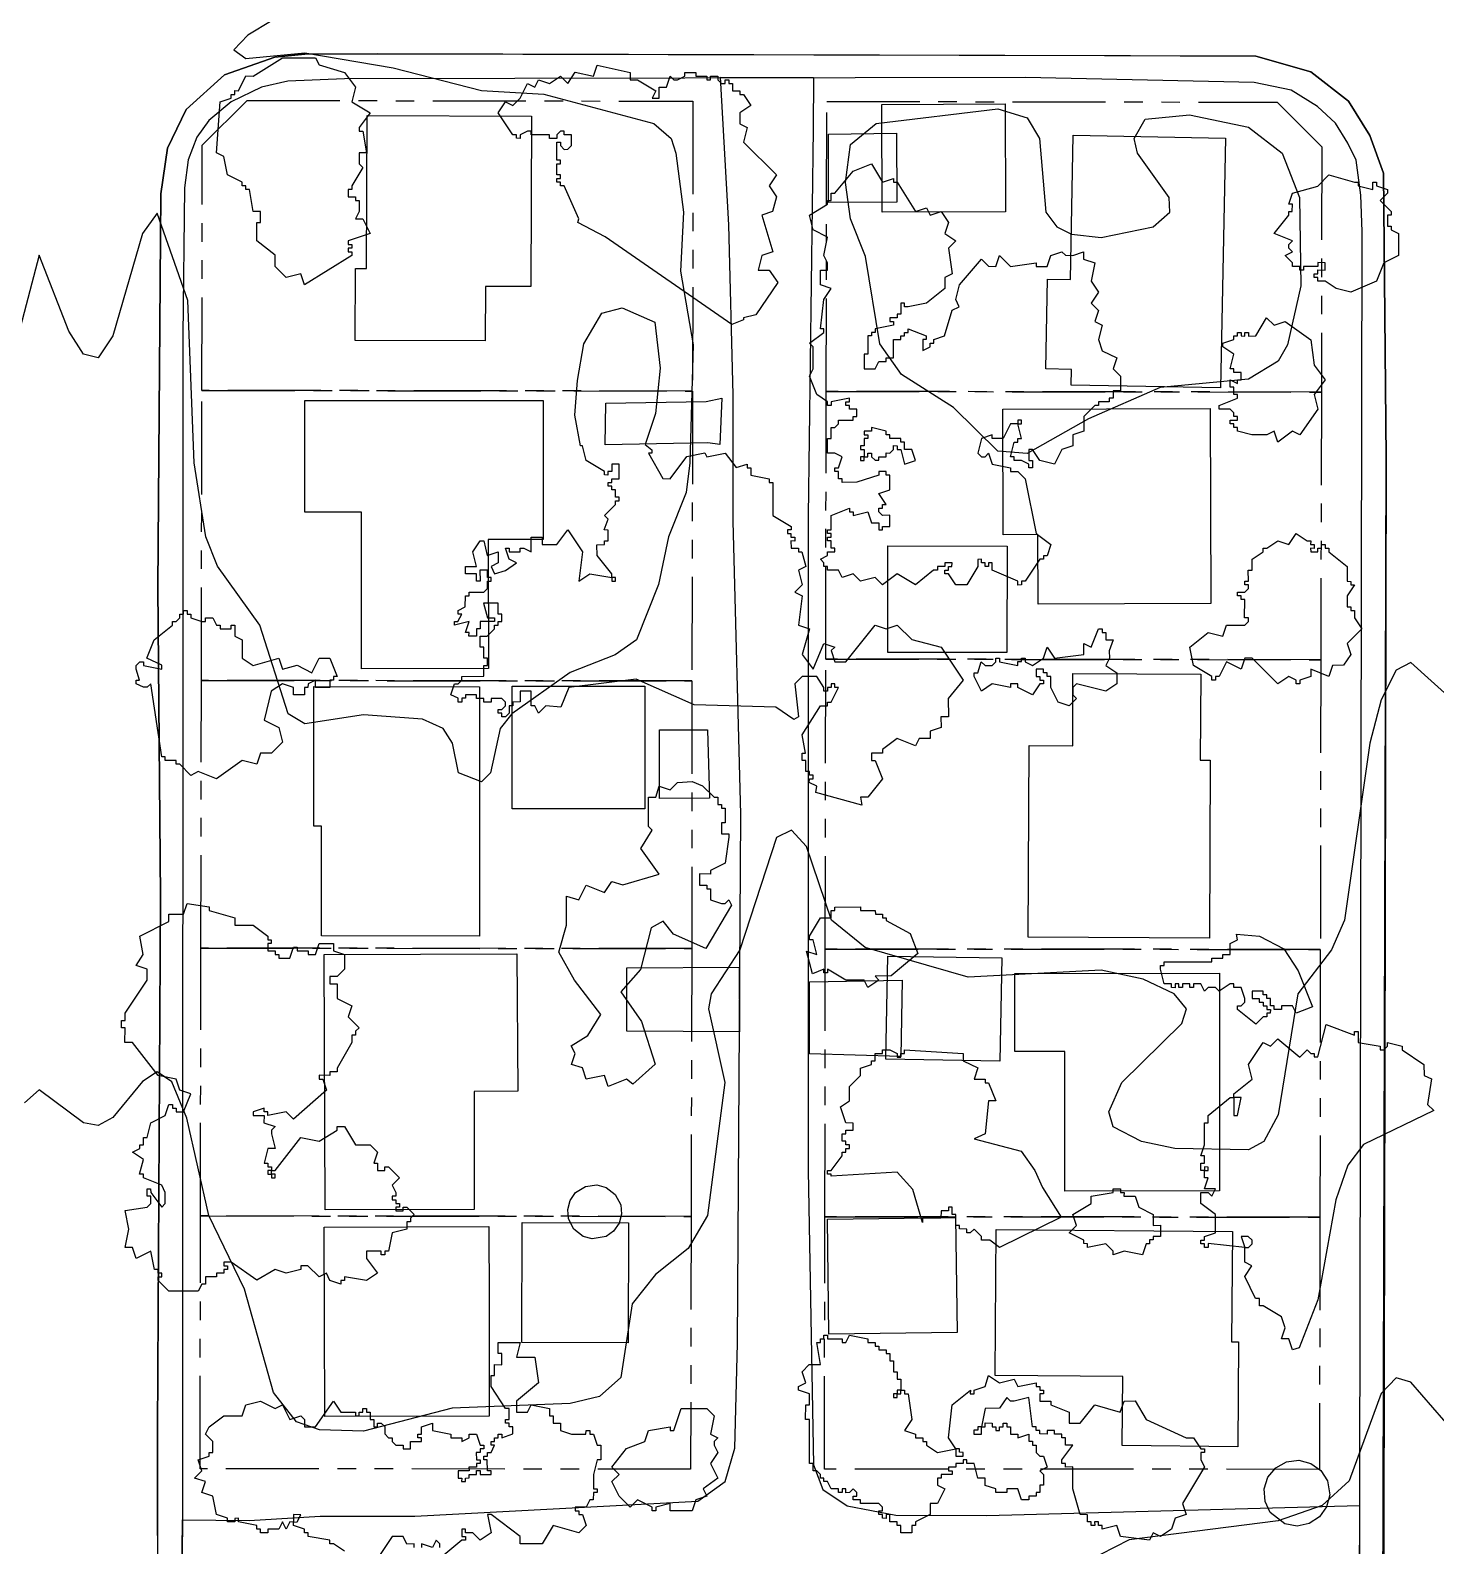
# Model space of a CAD drawing. Header units: metres. Extents: x -550 to 550, y -500 to 950.
# Drawn here: x 346.7 to 442.7, y 788.9 to 892.4 of the extents above; entities that cross this region are included whole.
import ezdxf

# ---------------------------------------------------------------- set-up
doc = ezdxf.new("R2010")
doc.units = ezdxf.units.M
doc.header["$LTSCALE"] = 2
doc.linetypes.add('PHANTOM', pattern=[6.35, 3.175, -0.635, 0.635, -0.635, 0.635, -0.635])
for name, color, linetype in [('SITE-BLDG-EXIST', 7, 'CONTINUOUS'), ('SITE-PARKING', 250, 'CONTINUOUS'), ('SITE-PROPERTY', 7, 'PHANTOM'), ('SITE-ROAD-CURB', 7, 'CONTINUOUS'), ('SITE-ROAD-GRAVEL', 32, 'CONTINUOUS'), ('SITE-ROAD-PAVED', 7, 'CONTINUOUS'), ('SITE-TREE-CANOPY', 94, 'CONTINUOUS'), ('TOPO-CONTOUR-MAJOR', 8, 'CONTINUOUS'), ('TOPO-CONTOUR-MINOR', 9, 'CONTINUOUS')]:
    doc.layers.add(name, color=color, linetype=linetype)

msp = doc.modelspace()

# ---------------------------------------------------------------- linework, layer by layer
at = {"layer": 'SITE-BLDG-EXIST'}
for points in [[(404.88, 879.96), (404.85, 887.33), (413.27, 887.37), (413.3, 879.98)], [(377.76, 871.17), (368.88, 871.2), (368.9, 876.11), (369.65, 876.11), (369.69, 886.56), (380.92, 886.53), (380.88, 874.89), (377.77, 874.9)], [(428.32, 885.03), (427.99, 867.96), (417.79, 868.15), (417.81, 869.23), (416.06, 869.26), (416.18, 875.4), (417.74, 875.38), (417.93, 885.23)], [(381.71, 857.6), (377.96, 857.6), (377.97, 848.79), (369.31, 848.78), (369.3, 859.48), (365.44, 859.47), (365.44, 867.1), (381.71, 867.11)], [(413.14, 857.94), (413.11, 866.51), (427.29, 866.56), (427.33, 853.23), (415.54, 853.2), (415.52, 857.95)], [(413.41, 857.16), (413.39, 849.89), (405.26, 849.9), (405.27, 857.17)], [(417.89, 848.46), (426.64, 848.42), (426.61, 842.53), (427.29, 842.53), (427.23, 830.39), (414.84, 830.45), (414.91, 843.54), (417.89, 843.52)], [(377.37, 847.55), (377.37, 830.52), (366.57, 830.53), (366.57, 838.02), (366.04, 838.02), (366.04, 847.56)], [(379.6, 839.22), (379.6, 847.6), (388.67, 847.6), (388.67, 839.22)], [(376.99, 819.9), (377.01, 811.86), (366.83, 811.83), (366.76, 829.27), (379.92, 829.32), (379.98, 819.92)], [(405.13, 822.11), (405.26, 829.16), (413.04, 829.03), (412.91, 821.97)], [(417.35, 822.65), (413.94, 822.65), (413.94, 827.96), (427.91, 827.98), (427.93, 813.12), (417.36, 813.11)], [(378.02, 805.66), (378.02, 797.73), (366.8, 797.7), (366.76, 810.65), (378.01, 810.68)], [(380.27, 810.96), (387.55, 810.94), (387.52, 802.75), (380.25, 802.77)], [(401.23, 803.34), (401.13, 811.19), (409.89, 811.31), (409.99, 803.45)], [(412.59, 800.52), (412.67, 810.48), (428.81, 810.34), (428.75, 802.82), (429.23, 802.82), (429.17, 795.65), (421.28, 795.73), (421.32, 800.45)]]:
    msp.add_lwpolyline(points, close=True, dxfattribs=at)
at = {"layer": 'SITE-PARKING'}
for points in [[(401.2, 880.62), (401.2, 885.29), (405.85, 885.36), (405.87, 880.64)], [(393.78, 864.09), (392.97, 864.22), (385.94, 864.08), (386, 866.92), (392.85, 867.03), (393.91, 867.27)], [(389.67, 844.6), (392.94, 844.62), (393.08, 839.94), (389.66, 839.91)], [(387.42, 824.03), (387.43, 828.36), (395.1, 828.39), (395.12, 823.99)], [(399.9, 822.48), (399.9, 827.41), (406.24, 827.51), (406.15, 822.31)]]:
    msp.add_lwpolyline(points, close=True, dxfattribs=at)
at = {"layer": 'SITE-PROPERTY'}
for points in [[(358.4, 867.79), (358.42, 884.55), (361.48, 887.6), (391.95, 887.55), (391.92, 867.75)], [(401.05, 867.72), (401.09, 887.53), (431.86, 887.48), (434.91, 884.42), (434.88, 867.68)], [(391.88, 847.95), (358.36, 847.98), (358.4, 867.79), (391.92, 867.75)], [(434.84, 849.4), (401.02, 849.44), (401.05, 867.72), (434.88, 867.68)], [(434.81, 829.61), (400.99, 829.64), (401.02, 849.44), (434.84, 849.4)], [(391.86, 829.67), (358.33, 829.7), (358.36, 847.98), (391.88, 847.95)], [(391.82, 811.38), (358.3, 811.41), (358.33, 829.7), (391.86, 829.67)], [(434.78, 811.33), (400.96, 811.35), (400.99, 829.64), (434.81, 829.61)], [(391.79, 794.12), (358.28, 794.13), (358.3, 811.41), (391.82, 811.38)], [(434.75, 794.1), (400.93, 794.12), (400.96, 811.35), (434.78, 811.33)]]:
    msp.add_lwpolyline(points, close=True, dxfattribs=at)
at = {"layer": 'SITE-ROAD-CURB'}
for points in [[(355.43, 753.69), (355.36, 796.75), (355.57, 833.22), (355.39, 854.34), (355.59, 881.21), (356.04, 884.34), (357.33, 886.99), (359.95, 889.34), (363.37, 890.55), (365.42, 890.75), (370.4, 890.78), (420.07, 890.67), (430.41, 890.63), (434.16, 889.55), (436.74, 887.56), (438.19, 885.2), (439.13, 882.64), (439.31, 863.18), (439.07, 759.14)], [(437.45, 756.2), (437.67, 878.65), (437.58, 881.12), (437.26, 883.52), (436.7, 884.68), (435.84, 886.04), (434.62, 887.18), (432.81, 888.29), (430.3, 888.82), (414.66, 889.17), (368.13, 889.08), (364.28, 888.92), (362.48, 888.5), (360.39, 887.5), (358.88, 886.23), (358.05, 885.1), (357.45, 883.54), (357.2, 881.63), (357.09, 871.51), (357.08, 791.12), (356.83, 755)]]:
    msp.add_lwpolyline(points, dxfattribs=at)
at = {"layer": 'SITE-ROAD-GRAVEL'}
msp.add_lwpolyline([(357.02, 786.39), (357.07, 790.66), (361.63, 790.6), (366.48, 790.9), (372.95, 790.91), (392.29, 791.93), (394.14, 793.26), (394.8, 795.55), (394.98, 802.7), (395.21, 838.82), (394.69, 858.86), (394.7, 867.5), (394.39, 879.1), (393.82, 889.18), (400.18, 889.17), (400.15, 885.64), (399.82, 859.23), (399.83, 814.51), (400.19, 794.41), (400.83, 792.73), (402.48, 791.6), (405.8, 790.97), (412.02, 790.95), (437.48, 791.64), (437.46, 786.25)], dxfattribs=at)
at = {"layer": 'SITE-ROAD-PAVED'}
msp.add_lwpolyline([(438.99, 753.12), (439.31, 863.18), (439.13, 882.64), (438.19, 885.2), (436.74, 887.56), (434.16, 889.55), (430.41, 890.63), (370.4, 890.78), (365.42, 890.75), (363.37, 890.55), (359.95, 889.34), (357.33, 886.99), (356.04, 884.34), (355.59, 881.21), (355.39, 854.34), (355.57, 833.22), (355.36, 796.75), (355.34, 756.11)], dxfattribs=at)
at = {"layer": 'SITE-TREE-CANOPY'}
for points in [[(369.15, 885.51), (369.4, 885.51), (369.65, 884.02), (369.14, 884.01), (369.15, 883.26), (369.4, 883.01), (368.65, 881.76), (368.65, 881.51), (368.4, 881.51), (368.4, 881.01), (368.9, 881.01), (368.9, 880.76), (369.15, 880.76), (369.15, 880.01), (368.9, 879.51), (369.4, 879.51), (369.9, 878.51), (368.4, 878.01), (368.4, 877.77), (368.65, 877.77), (368.65, 877.51), (368.4, 877.51), (368.4, 877.27), (368.65, 877.26), (368.64, 877.01), (365.4, 875.01), (365.15, 875.76), (364.15, 875.51), (363.4, 876.26), (363.4, 877.02), (362.15, 878.01), (362.15, 879.26), (362.4, 879.26), (362.4, 880.01), (361.9, 880.01), (361.65, 881.51), (361.4, 881.51), (361.4, 881.76), (361.14, 881.76), (361.15, 882.01), (360.15, 882.51), (359.9, 883.76), (359.4, 884.01), (359.65, 887.51), (360.4, 887.76), (360.4, 888.01), (360.65, 888.01), (360.65, 888.27), (360.9, 888.26), (361.4, 889.27), (361.9, 889.26), (363.9, 890.51), (366.15, 890.51), (366.4, 890.02), (368.15, 889.51), (368.9, 888.51), (368.65, 887.51), (369.9, 886.76), (369.15, 885.76)], [(396.24, 872.96), (395.4, 872.76), (395.4, 872.62), (394.6, 872.29), (385.96, 878.28), (384.09, 879.26), (384.15, 879.51), (383.15, 881.76), (382.9, 881.76), (382.9, 882.01), (382.64, 882.01), (382.65, 882.26), (382.9, 882.26), (382.9, 882.51), (382.65, 882.51), (382.65, 883.27), (382.9, 883.27), (382.9, 883.51), (382.65, 883.51), (382.65, 884.76), (382.9, 884.76), (382.9, 884.51), (383.15, 884.25), (383.4, 884.27), (383.64, 884.51), (383.65, 885.26), (383.15, 885.26), (383.15, 885.51), (382.89, 885.51), (382.65, 885.26), (382.65, 885.01), (382.15, 885.01), (382.15, 885.26), (380.9, 885.26), (380.9, 885.51), (380.65, 885.51), (380.15, 885.26), (380.15, 885.01), (379.9, 885.02), (379.9, 885.26), (379.65, 885.26), (378.65, 886.76), (379.15, 887.51), (379.65, 887.26), (380.15, 887.76), (380.64, 888.76), (381.15, 888.51), (381.4, 889.01), (382.15, 888.76), (382.9, 889.26), (383.4, 888.76), (383.9, 889.52), (385.15, 889.26), (385.4, 890.01), (387.65, 889.51), (387.65, 889.01), (388.15, 889.01), (389.4, 888.26), (389.15, 887.76), (389.65, 887.76), (389.65, 888.51), (390.14, 888.51), (390.4, 889.26), (390.65, 889.01), (390.9, 889.01), (391.4, 889.26), (391.4, 889.51), (392.15, 889.51), (392.15, 889.26), (392.9, 889.26), (392.9, 889.01), (393.15, 889.01), (393.15, 889.26), (393.65, 889.26), (393.65, 889.01), (393.89, 888.76), (394.15, 888.76), (394.15, 889.01), (394.4, 889.01), (394.4, 888.76), (394.65, 888.76), (394.65, 888.26), (395.15, 888.26), (395.15, 888.01), (395.4, 888.01), (395.9, 887.26), (395.15, 886.76), (395.15, 886.01), (395.65, 885.76), (395.4, 884.76), (397.65, 882.51), (397.15, 881.76), (397.65, 881.01), (397.39, 880.01), (396.65, 879.76), (397.4, 877.26), (396.65, 877.01), (396.4, 876.01), (397.15, 876.01), (397.75, 875.16)], [(413.65, 865.51), (413.15, 864.51), (412.4, 864.51), (412.39, 864.76), (411.65, 864.51), (411.4, 863.51), (411.65, 863.26), (411.9, 863.26), (412.15, 863.51), (412.4, 862.76), (413.65, 862.51), (413.65, 862.26), (414.15, 862.26), (414.64, 861.76), (415.4, 858.01), (416.39, 857.26), (416.15, 856.5), (415.89, 856.5), (415.89, 856.26), (415.65, 856.26), (414.65, 854.76), (414.4, 854.76), (414.4, 854.52), (414.15, 854.5), (414.14, 854.76), (412.4, 855.51), (412.4, 856.01), (412.14, 856.01), (412.14, 855.76), (411.9, 855.76), (411.9, 856.01), (411.65, 856.01), (411.65, 856.27), (411.4, 856.25), (411.4, 855.77), (410.65, 854.51), (409.9, 854.51), (409.4, 855.26), (409.15, 855.26), (409.15, 855.51), (409.4, 855.51), (409.4, 855.76), (409.64, 855.76), (409.65, 856.01), (409.15, 856.01), (409.15, 855.76), (408.65, 855.76), (408.65, 855.51), (408.39, 855.51), (407.15, 854.51), (405.89, 855.26), (404.9, 854.51), (404.4, 855.01), (403.39, 854.76), (402.9, 855.26), (402.14, 855.01), (401.9, 855.51), (401.15, 855.51), (401.15, 855.76), (400.9, 855.76), (400.9, 856.01), (400.65, 856.26), (401.15, 856.51), (401.15, 856.76), (401.65, 856.76), (401.65, 857.01), (401.4, 857.01), (401.4, 857.51), (401.15, 857.51), (401.14, 857.76), (401.4, 857.76), (401.4, 858.01), (401.14, 858.01), (401.14, 858.26), (401.4, 858.26), (401.4, 859.26), (402.65, 859.76), (402.65, 859.51), (402.89, 859.51), (402.89, 859.26), (403.9, 859.51), (404.15, 858.76), (404.65, 858.75), (404.65, 858.27), (404.89, 858.27), (404.89, 858.51), (405.4, 858.51), (405.4, 859.27), (404.9, 859.26), (404.65, 859.51), (404.65, 859.76), (404.9, 859.76), (404.9, 860.01), (405.15, 860.01), (404.64, 860.76), (405.4, 861.01), (405.4, 862.01), (405.14, 862.01), (405.15, 862.26), (404.65, 862.26), (404.65, 862.01), (403.15, 861.52), (402.15, 861.51), (402.15, 861.76), (401.9, 861.76), (401.9, 862.26), (401.65, 862.26), (401.65, 862.51), (401.89, 862.51), (402.15, 863.26), (401.65, 863.51), (401.14, 863.51), (401.15, 864.51), (401.4, 864.51), (401.4, 865.26), (401.65, 865.25), (401.9, 865.51), (401.9, 865.75), (402.9, 865.76), (402.9, 866.01), (403.15, 866.01), (403.15, 866.51), (402.65, 866.51), (402.65, 866.76), (402.4, 866.76), (402.4, 867.01), (402.64, 867.01), (402.64, 867.26), (401.39, 867.01), (401.4, 866.76), (401.15, 866.76), (401.15, 867.01), (400.4, 867.51), (399.9, 868.76), (400.15, 869.26), (400.15, 870.76), (399.9, 871.01), (400.89, 871.76), (400.9, 872.01), (400.65, 872.01), (400.9, 874.01), (401.4, 874.75), (400.65, 875.01), (400.65, 876.01), (401.15, 876.01), (401.15, 876.51), (400.89, 877.01), (401.15, 878.26), (400.15, 878.76), (399.9, 879.76), (401.14, 880.51), (401.14, 880.76), (401.4, 880.76), (401.4, 881.26), (401.65, 881.26), (402.9, 882.76), (404.15, 883.26), (404.9, 882.01), (405.65, 882.26), (405.65, 882.01), (405.9, 882.01), (407.15, 880.01), (407.9, 880.26), (408.15, 879.76), (408.9, 880.01), (409.4, 879.26), (409.15, 878.5), (409.9, 878.01), (409.4, 877.51), (409.65, 875.76), (409.15, 875.51), (409.15, 874.76), (407.9, 873.76), (406.65, 873.51), (406.39, 873.51), (406.4, 873.76), (406.15, 873.76), (406.15, 873.01), (405.9, 873.01), (405.9, 872.76), (405.4, 872.76), (405.4, 872.51), (405.65, 872.51), (405.65, 872.26), (404.4, 872.01), (404.4, 871.76), (404.15, 871.76), (404.15, 871.51), (403.9, 871.51), (403.9, 870.26), (403.65, 870.26), (403.65, 869.26), (404.4, 869.26), (404.65, 869.76), (405.15, 869.76), (405.15, 870.01), (405.65, 870.01), (405.65, 871.26), (406.15, 871.26), (406.15, 871.51), (406.4, 871.51), (406.4, 871.76), (406.65, 871.76), (406.65, 872.01), (407.89, 871.51), (407.89, 871.26), (407.65, 871.27), (407.65, 870.51), (408.15, 870.76), (408.15, 871.01), (408.4, 871.01), (408.4, 871.26), (409.14, 871.51), (409.65, 873.27), (410.14, 873.51), (409.9, 874.01), (410.15, 875.01), (411.65, 876.76), (412.15, 876.27), (412.65, 876.26), (412.9, 877.01), (413.64, 876.26), (415.4, 876.51), (415.4, 876.26), (416.15, 876.26), (416.4, 877.01), (417.15, 877.26), (417.39, 877.02), (417.9, 877.01), (418.64, 877.26), (418.64, 876.76), (419.4, 876.51), (419.15, 875.26), (419.65, 874.51), (419.15, 873.76), (419.65, 873.26), (419.4, 872.51), (419.9, 872.26), (419.65, 871.26), (419.9, 870.5), (420.9, 870.01), (420.65, 869.26), (421.15, 868.76), (421.15, 867.76), (420.65, 867.76), (420.65, 867.26), (420.39, 867.26), (420.39, 867.01), (419.65, 867.01), (419.65, 866.76), (419.4, 866.76), (418.65, 866.01), (418.65, 865.01), (417.9, 864.76), (417.9, 864.01), (417.15, 863.76), (416.65, 862.76), (415.65, 863.01), (415.15, 863.76), (414.9, 863.76), (414.9, 863.01), (415.14, 863.01), (415.15, 862.51), (414.9, 862.51), (414.9, 862.76), (414.4, 863.01), (413.89, 863.01), (413.9, 863.26), (413.65, 863.26), (413.9, 864.26), (414.15, 864.26), (414.15, 864.51), (414.4, 864.5), (414.15, 865.51)], [(437.15, 882.01), (437.4, 882.01), (437.4, 881.76), (438.39, 881.51), (438.4, 882.01), (438.65, 882.01), (438.65, 881.76), (439.4, 881.52), (439.4, 881.26), (438.9, 880.76), (439.65, 880.01), (439.65, 879.76), (439.4, 879.76), (439.4, 879.01), (439.65, 879.01), (439.65, 878.76), (440.15, 878.51), (440.14, 877.01), (439.15, 876.51), (438.65, 875.26), (436.9, 874.51), (435.9, 874.76), (435.15, 875.26), (434.64, 875.26), (434.64, 875.51), (434.4, 875.51), (434.4, 875.76), (434.65, 875.76), (434.65, 876.02), (435.15, 876.01), (435.14, 876.51), (434.65, 876.52), (434.65, 876.26), (433.65, 876.26), (433.65, 876.01), (433.4, 876.01), (433.4, 876.26), (432.9, 876.26), (432.9, 876.51), (432.4, 877.01), (432.9, 877.26), (432.65, 877.51), (432.65, 877.76), (432.9, 878.01), (431.65, 878.51), (432.65, 879.76), (432.65, 880.01), (432.89, 880.01), (432.9, 880.51), (432.65, 880.51), (432.9, 881.26), (434.65, 881.75), (435.4, 882.51)], [(386.4, 855.26), (385.4, 856.51), (385.39, 857.25), (385.9, 857.27), (385.9, 857.51), (386.15, 857.51), (386.15, 858.25), (385.89, 858.26), (386.15, 859.01), (385.9, 859.26), (386.65, 860.01), (386.65, 860.26), (386.9, 860.26), (386.9, 860.51), (386.65, 860.51), (386.65, 861.01), (386.4, 861.01), (386.4, 861.26), (386.15, 861.26), (386.15, 861.51), (386.4, 861.51), (386.4, 861.76), (386.9, 861.76), (386.9, 862.76), (386.4, 862.76), (386.4, 862.26), (386.14, 862.26), (386.14, 862.01), (385.9, 862.02), (385.9, 862.26), (384.65, 863.01), (384.4, 864.01), (384.27, 864.01), (383.87, 866.11), (384.05, 868.48), (384.5, 870.98), (385.73, 873.08), (387.11, 873.43), (389.35, 872.46), (389.7, 869.31), (389.39, 866.22), (388.68, 864.1), (389.14, 863.74), (389.14, 863.51), (388.9, 863.51), (389.9, 861.77), (390.4, 861.76), (391.54, 863.28), (392.77, 863.52), (392.9, 863.26), (394.15, 863.51), (394.9, 862.52), (395.65, 862.76), (395.65, 862.51), (395.9, 862.51), (395.9, 862.01), (397.15, 861.76), (397.15, 861.51), (397.4, 861.51), (397.4, 859.26), (398.65, 858.51), (398.65, 858.26), (398.4, 858.26), (398.4, 858.01), (398.64, 858.01), (398.64, 857.76), (398.9, 857.76), (398.9, 857.5), (398.64, 857.51), (398.65, 857.02), (399.15, 857.02), (399.15, 856.76), (399.39, 856.76), (399.65, 855.76), (399.15, 855.51), (399.4, 854.51), (398.9, 854.01), (399.4, 853.76), (399.15, 851.76), (399.9, 851.51), (399.4, 849.76), (400.15, 848.76), (400.9, 850.51), (401.65, 850.26), (401.39, 850.02), (401.65, 849.26), (402.4, 849.26), (404.39, 851.76), (405.15, 851.51), (405.9, 851.76), (406.9, 850.77), (408.9, 850.26), (410.4, 848.01), (409.39, 846.76), (409.4, 845.51), (408.89, 845.51), (408.9, 844.76), (408.15, 844.51), (408.15, 844.01), (407.4, 844.01), (407.15, 843.51), (405.89, 844.01), (404.9, 843.26), (404.9, 843.01), (404.15, 843.02), (404.14, 842.51), (404.4, 842.51), (404.89, 841.26), (403.9, 840.01), (403.4, 840.01), (403.49, 839.46), (400.34, 840.33), (400.4, 840.76), (399.89, 841.01), (399.9, 841.26), (400.15, 841.26), (400.15, 841.51), (399.9, 841.51), (399.9, 841.76), (399.65, 841.76), (399.65, 842.51), (399.4, 842.51), (399.4, 843.01), (399.64, 843.01), (399.4, 844.26), (400.65, 846.26), (401.15, 846.26), (401.14, 846.51), (401.4, 846.51), (401.9, 847.51), (401.65, 847.51), (401.64, 847.76), (401.4, 847.76), (401.4, 847.51), (401.15, 847.51), (401.15, 847.26), (400.9, 847.26), (400.9, 847.51), (400.4, 848.26), (399.4, 848.26), (398.9, 847.76), (399.15, 845.51), (398.85, 845.31), (397.61, 846.16), (392.02, 846.32), (388.06, 848.07), (383.47, 847.51), (382.93, 846.17), (381.9, 846.26), (381.4, 845.76), (381.15, 846.26), (380.9, 846.26), (380.9, 847.26), (380.15, 847.26), (380.15, 846.52), (379.64, 846.51), (379.65, 846.26), (379.4, 846.26), (379.4, 845.76), (379.14, 845.5), (378.9, 845.51), (378.9, 845.76), (378.65, 845.76), (378.65, 846.01), (378.9, 846.01), (379.15, 846.26), (379.15, 846.51), (378.9, 846.76), (378.15, 846.76), (378.15, 846.51), (377.65, 846.51), (377.65, 846.76), (377.15, 846.76), (377.15, 847.01), (376.4, 847.01), (376.4, 846.77), (376.15, 846.77), (376.15, 846.51), (375.9, 846.51), (375.9, 846.77), (375.4, 847.01), (375.65, 847.76), (375.9, 847.76), (376.15, 848.01), (376.15, 848.26), (377.65, 848.27), (377.65, 849.01), (377.9, 849.01), (377.9, 849.51), (377.65, 849.51), (377.65, 850.26), (377.4, 850.26), (377.4, 851.01), (377.89, 851.01), (378.4, 851.51), (378.4, 851.76), (378.65, 851.76), (378.65, 852.01), (378.9, 852.01), (378.9, 852.51), (378.65, 852.51), (378.65, 853.26), (377.64, 853.26), (377.9, 852.26), (378.39, 852.26), (378.39, 852.01), (377.4, 852.01), (377.4, 851.51), (377.15, 851.51), (377.15, 851.01), (376.64, 851.01), (376.65, 851.26), (376.4, 851.26), (376.65, 852.02), (375.65, 851.76), (375.65, 852.01), (375.89, 852.01), (376.15, 852.51), (375.9, 852.51), (375.9, 852.76), (376.39, 853.01), (376.4, 853.76), (376.65, 853.76), (376.65, 854.01), (377.65, 854.01), (377.9, 854.26), (377.9, 854.76), (378.15, 854.76), (378.15, 855.01), (377.9, 855.01), (377.9, 855.51), (377.39, 855.51), (377.4, 854.76), (377.15, 854.76), (377.15, 855.26), (376.4, 855.26), (376.4, 855.76), (377.15, 855.76), (376.9, 856.76), (377.4, 857.51), (377.65, 857.51), (377.89, 856.51), (378.65, 856.76), (378.65, 856.01), (378.15, 855.76), (378.4, 855.26), (379.15, 855.5), (379.9, 856.02), (379.4, 856.26), (379.15, 857.01), (379.4, 857.01), (379.4, 856.76), (380.15, 856.76), (380.15, 857.01), (380.39, 857.01), (380.9, 856.76), (380.89, 857.76), (381.65, 857.76), (381.64, 857.26), (382.65, 857.26), (383.39, 858.26), (384.4, 856.76), (384.15, 854.76), (384.9, 855.26), (386.4, 855.01)], [(431.65, 872.26), (432.4, 872.51), (434.15, 871.25), (434.4, 869.51), (435.15, 868.51), (434.4, 867.51), (434.65, 866.52), (433.4, 864.76), (432.9, 865), (431.9, 864.26), (431.65, 865.01), (431.15, 864.76), (430.14, 864.76), (429.15, 865.01), (429.15, 865.27), (428.9, 865.27), (428.9, 865.51), (428.65, 865.51), (428.65, 865.76), (429.15, 865.77), (429.15, 866.01), (428.9, 866.01), (428.9, 866.26), (428.64, 866.51), (427.9, 866.51), (427.9, 866.76), (429.15, 867.26), (429.15, 867.51), (428.9, 867.51), (428.9, 868.01), (428.65, 868.01), (428.65, 868.51), (429.14, 868.26), (429.15, 868.51), (429.4, 868.51), (429.4, 869.01), (428.9, 869.01), (428.9, 869.26), (428.65, 869.26), (428.89, 870.26), (428.15, 870.76), (428.14, 871.01), (428.9, 871.26), (428.9, 871.51), (429.15, 871.51), (429.15, 871.76), (429.4, 871.76), (429.39, 871.51), (429.65, 871.5), (429.65, 871.76), (429.9, 871.76), (429.9, 871.5), (430.4, 871.52), (431.14, 872.76)], [(414.4, 865.51), (414.4, 865.76), (414.15, 865.76), (414.15, 865.51)], [(403.9, 863.26), (403.9, 863.51), (404.15, 863.51), (404.15, 863.26), (404.39, 863.02), (404.65, 863.02), (404.65, 863.26), (405.15, 863.26), (405.15, 863.52), (405.4, 863.51), (405.65, 863.76), (405.65, 864.02), (405.9, 864.01), (405.9, 863.76), (406.15, 863.76), (406.4, 862.76), (407.15, 863.01), (406.9, 863.76), (406.4, 863.76), (406.4, 864.26), (406.14, 864.26), (406.14, 864.51), (405.4, 864.5), (405.4, 864.76), (405.15, 864.76), (405.15, 865.01), (404.14, 865.26), (404.14, 865.01), (403.65, 865.01), (403.65, 864.76), (403.9, 864.76), (403.9, 864.51), (403.65, 864.51), (403.64, 864.01), (403.4, 864.01), (403.4, 863.76), (403.64, 863.76), (403.65, 863.26)], [(403.4, 863.26), (403.4, 863.01), (403.65, 863.01), (403.65, 863.26)], [(433.9, 857.51), (434.15, 857.51), (434.14, 857.26), (434.4, 857.26), (434.4, 857), (434.14, 857.01), (434.15, 856.76), (434.65, 856.76), (434.65, 857.02), (434.9, 857.02), (434.9, 857.26), (435.15, 857.26), (435.15, 857.02), (435.39, 857.01), (435.4, 856.76), (436.65, 855.76), (436.65, 854.76), (436.9, 854.75), (436.9, 854.51), (437.15, 854.51), (436.65, 853.77), (436.65, 853.01), (436.9, 853.01), (436.9, 852.76), (437.14, 852.76), (437.15, 852.26), (437.65, 851.51), (436.65, 850.51), (436.89, 849.76), (436.4, 849.02), (435.65, 849.01), (435.4, 848.26), (434.15, 848.76), (434.15, 848.26), (433.4, 848.01), (433.4, 847.76), (433.15, 847.76), (433.15, 848.01), (432.65, 848.26), (431.9, 847.76), (430.15, 849.51), (429.65, 849.51), (429.39, 848.76), (428.4, 849.26), (427.9, 848.26), (427.65, 848.26), (427.65, 848.01), (427.4, 848.01), (427.4, 848.26), (426.15, 849.01), (425.9, 850.26), (427.15, 851.26), (428.15, 851.01), (428.39, 851.76), (429.65, 851.76), (429.9, 852), (429.9, 852.26), (429.64, 852.26), (429.65, 853.51), (429.4, 853.51), (429.4, 853.76), (429.15, 853.76), (429.15, 854.01), (429.65, 854.01), (429.9, 854.26), (429.9, 854.51), (429.65, 854.51), (429.65, 854.76), (429.9, 854.76), (429.89, 855.51), (430.15, 855.51), (430.15, 856.26), (430.9, 856.76), (430.9, 857.01), (431.15, 857.01), (431.9, 857.51), (432.65, 857.26), (433.15, 858.01)], [(386.4, 854.76), (386.65, 854.76), (386.65, 855.01), (386.4, 855.01)], [(357.4, 852.51), (357.65, 852.51), (357.65, 852.26), (358.4, 852.02), (358.65, 852.02), (358.65, 852.26), (359.15, 852.26), (359.4, 851.76), (359.65, 851.76), (359.65, 851.51), (360.4, 851.51), (360.4, 851.76), (360.65, 851.76), (360.65, 851.01), (361.15, 850.76), (361.15, 849.51), (361.9, 849.01), (363.65, 849.51), (363.9, 848.76), (364.9, 849.02), (365.9, 848.51), (366.4, 849.51), (367.15, 849.51), (367.65, 848.26), (367.4, 848.26), (367.4, 848.01), (367.15, 848.01), (367.15, 847.51), (366.15, 847.51), (366.15, 848.01), (365.65, 847.76), (365.64, 847.51), (365.4, 847.51), (365.4, 847.01), (364.65, 847.01), (364.65, 847.51), (363.9, 847.76), (363.14, 847.26), (362.65, 845.26), (363.65, 844.76), (363.9, 843.76), (363.15, 843.01), (362.4, 843.01), (362.15, 842.26), (361.14, 842.51), (359.39, 841.26), (358.15, 841.76), (357.65, 841.5), (356.9, 842.26), (356.65, 842.26), (356.65, 842.51), (355.9, 842.51), (355.9, 842.76), (355.65, 842.76), (354.9, 847.76), (354.65, 847.52), (354.4, 847.52), (353.9, 847.76), (353.9, 848.01), (354.14, 848.01), (353.9, 848.76), (353.9, 849.01), (354.15, 849.26), (354.4, 849.26), (354.4, 849.01), (355.65, 848.76), (355.65, 849.02), (354.64, 849.51), (355.14, 850.76), (356.4, 851.76), (356.4, 852.01), (356.65, 852.01), (356.89, 852.26), (356.9, 852.51), (357.15, 852.51), (357.15, 852.76), (357.4, 852.76)], [(419.9, 851.26), (420.15, 851.26), (420.15, 850.76), (420.65, 850.76), (420.39, 850.01), (420.4, 849.51), (420.15, 849.01), (420.9, 848.51), (420.9, 847.76), (420.15, 847.26), (418.15, 847.76), (417.9, 847.51), (417.9, 847.01), (418.15, 846.76), (417.64, 846.26), (416.9, 846.51), (416.4, 847.51), (416.4, 848.26), (416.14, 848.26), (416.14, 848.51), (415.9, 848.51), (415.9, 848.76), (415.4, 848.76), (415.4, 848.26), (415.65, 848.26), (415.65, 848.01), (415.9, 848.01), (415.9, 847.76), (415.65, 847.76), (415.15, 847.01), (414.15, 847.51), (414.15, 847.76), (413.64, 847.76), (413.65, 847.51), (412.39, 847.75), (411.65, 847.26), (411.15, 848.26), (411.15, 848.51), (411.4, 848.51), (411.64, 849.26), (411.9, 849.01), (412.4, 849.01), (412.65, 849.26), (412.65, 849.51), (412.9, 849.51), (412.89, 849.26), (414.14, 849.01), (414.14, 849.27), (414.4, 849.27), (414.4, 849.51), (414.65, 849.51), (414.65, 849.26), (415.15, 849.01), (415.9, 849.51), (416.15, 850.26), (416.64, 849.51), (418.65, 849.76), (418.65, 850.51), (419.15, 850.26), (419.65, 851.51), (419.9, 851.51)], [(393.4, 840.01), (393.64, 840.01), (393.65, 839.51), (393.9, 839.51), (393.9, 839.26), (394.15, 839.26), (394.15, 838.26), (393.89, 838.26), (393.9, 837.51), (394.4, 837.51), (394.4, 837.27), (394.14, 835.51), (393.15, 835.01), (393.15, 834.76), (392.4, 834.77), (392.4, 834.01), (392.9, 834.01), (392.9, 833.76), (393.15, 833.76), (393.15, 833.01), (393.9, 832.76), (394.15, 832.76), (394.4, 833), (394.59, 832.63), (392.82, 829.67), (390.61, 830.65), (389.92, 831.54), (389.1, 831.08), (388.36, 828.23), (387.01, 826.71), (388.44, 824.7), (389.36, 821.77), (387.85, 820.42), (387.4, 820.76), (386.15, 820.26), (385.9, 821.01), (384.65, 820.76), (384.4, 821.52), (383.65, 821.76), (383.9, 822.51), (383.63, 823.02), (384.77, 823.73), (385.66, 825.17), (383.86, 827.51), (382.79, 829.42), (383.31, 831.27), (383.3, 833.26), (384.15, 833.01), (384.65, 834.01), (385.9, 833.5), (386.4, 834.26), (387.15, 834.02), (389.65, 834.76), (388.39, 836.51), (389.15, 837.76), (388.9, 838.01), (388.9, 840.01), (389.4, 840.01), (389.65, 840.76), (390.4, 840.51), (390.9, 841.01), (391.9, 841.08), (392.61, 840.79)], [(363.4, 814.51), (365.15, 816.76), (366.4, 816.51), (367.65, 817.26), (367.65, 817.51), (368.15, 817.51), (368.9, 816.26), (369.9, 816.26), (370.4, 815.76), (370.15, 815.01), (370.4, 815.01), (370.4, 814.51), (370.9, 814.51), (370.9, 814.76), (371.15, 814.76), (371.89, 814.01), (371.4, 813.51), (371.65, 813.01), (371.65, 812.75), (371.39, 812.76), (371.4, 812.51), (371.65, 812.51), (371.65, 812.27), (371.9, 812.27), (371.9, 812.01), (371.65, 812.01), (371.65, 811.76), (372.14, 811.76), (372.14, 812.01), (372.4, 812.01), (372.9, 811.51), (372.65, 811.26), (372.65, 811.01), (372.4, 811.01), (372.4, 810.51), (371.4, 810.26), (371.15, 809.01), (370.9, 809.01), (370.9, 808.76), (370.65, 808.76), (370.65, 809.01), (369.65, 809.01), (369.65, 808.51), (370.4, 807.51), (369.65, 807.01), (368.15, 807.26), (368.15, 807.01), (367.9, 807.01), (367.9, 806.76), (367.15, 807.01), (366.9, 807.51), (366.4, 807.26), (365.64, 808.01), (365.15, 808.01), (365.15, 807.76), (364.15, 807.51), (363.4, 807.76), (362.15, 807.02), (360.4, 808.26), (359.89, 808.26), (359.9, 808.01), (360.15, 808.01), (360.15, 807.76), (359.9, 807.76), (359.9, 807.51), (359.39, 807.51), (359.39, 807.26), (358.65, 807.26), (358.65, 806.76), (358.4, 806.76), (358.15, 806.26), (356.15, 806.26), (355.4, 807.01), (355.4, 807.26), (355.65, 807.26), (355.65, 807.51), (355.4, 807.51), (355.4, 807.76), (355.15, 807.76), (354.9, 809), (353.9, 808.51), (353.65, 809.26), (353.15, 809.26), (353.4, 810.51), (353.15, 811.77), (354.65, 812.01), (354.9, 812.26), (354.9, 812.76), (354.65, 812.76), (354.65, 813.27), (354.89, 813.27), (354.9, 813.01), (355.65, 812.01), (355.9, 812.26), (355.9, 813.01), (355.65, 813.51), (354.4, 814.01), (354.4, 814.26), (354.14, 814.26), (354.4, 815.26), (353.65, 815.76), (354.15, 816.01), (354.15, 816.26), (354.4, 816.26), (354.4, 816.76), (354.65, 816.76), (354.9, 817.76), (355.9, 818.26), (356.14, 819.01), (356.4, 819.01), (356.4, 818.76), (356.65, 818.76), (356.65, 818.51), (357.15, 818.51), (357.65, 819.76), (356.9, 820.01), (356.65, 820.76), (355.4, 821.01), (353.65, 823.26), (353.14, 823.26), (353.15, 824.26), (352.9, 824.26), (352.9, 824.76), (353.15, 824.76), (353.15, 825.26), (354.65, 827.51), (354.65, 828.26), (353.9, 828.51), (354.39, 829.26), (354.15, 830.51), (356.15, 831.51), (356.15, 832.01), (357.15, 832.01), (357.4, 832.76), (358.9, 832.52), (358.9, 832.26), (360.65, 831.76), (360.65, 831.26), (361.9, 831.27), (362.9, 830.51), (362.9, 830.26), (363.14, 830.26), (363.14, 830.01), (362.9, 830.01), (362.9, 829.51), (363.4, 829.51), (363.4, 829.26), (363.65, 829.26), (363.65, 829.01), (364.4, 829.02), (364.65, 829.76), (364.9, 829.76), (364.9, 829.52), (365.65, 829.51), (365.65, 829.26), (366.15, 829.26), (366.4, 830.01), (367.4, 830.01), (367.4, 829.51), (368.15, 829.26), (368.15, 828.27), (367.65, 827.77), (367.15, 827.76), (367.15, 827.27), (367.65, 827.27), (367.65, 826.26), (368.65, 825.76), (368.4, 825.01), (369.15, 824.26), (368.89, 824.02), (368.89, 823.76), (368.65, 823.76), (368.65, 823.26), (367.65, 821.51), (367.65, 821.26), (367.15, 821.26), (367.15, 821.01), (366.4, 821.02), (366.4, 820.76), (366.65, 820.76), (366.9, 820.01), (364.65, 818.01), (364.15, 818.52), (362.9, 818.26), (362.9, 818.51), (362.65, 818.51), (362.65, 818.76), (361.89, 818.51), (361.9, 818.26), (362.65, 818.26), (362.64, 817.76), (363.4, 817.51), (363.15, 817.26), (363.15, 817.01), (363.4, 816.01), (362.9, 816.01), (362.65, 815.01), (362.9, 815.01), (362.9, 814.76), (363.15, 814.76), (363.15, 814.51)], [(404.43, 832.01), (404.9, 832.01), (404.9, 831.76), (405.15, 831.76), (405.15, 831.59), (406.78, 830.71), (407.32, 829.33), (405.48, 827.81), (404.4, 827.78), (404.65, 827.51), (403.9, 827.01), (403.65, 827.51), (402.4, 827.51), (401.15, 828.26), (401.15, 828.01), (400.9, 828.01), (400.9, 828.26), (400.12, 827.95), (399.7, 829.49), (400.4, 829.26), (400.15, 830.26), (399.9, 830.26), (399.9, 830.51), (400.65, 831.76), (401.4, 831.76), (401.4, 832.26), (401.65, 832.26), (401.65, 832.51), (403.4, 832.52), (403.39, 832.26), (404.4, 832.26)], [(430.66, 830.51), (432.31, 829.65), (433.29, 828.15), (434.27, 825.7), (433.15, 825.26), (432.9, 825.76), (432.15, 825.76), (432.15, 825.51), (431.65, 825.51), (431.65, 825.76), (431.4, 825.76), (431.4, 826.26), (431.15, 826.26), (431.15, 826.51), (430.9, 826.51), (430.9, 826.76), (430.15, 826.76), (430.15, 826.26), (430.64, 826.26), (430.64, 826.01), (430.9, 826.01), (430.9, 825.76), (431.15, 825.76), (431.15, 825.51), (431.4, 825.51), (431.39, 825.26), (431.15, 825.26), (431.15, 825.01), (430.9, 825.01), (430.4, 824.51), (429.15, 825.51), (429.15, 825.76), (429.39, 825.76), (429.65, 826.01), (429.65, 826.26), (429.4, 827.01), (428.9, 827.01), (428.9, 827.26), (428.64, 827.26), (427.9, 826.76), (427.65, 827.01), (427.15, 827.01), (426.9, 826.76), (426.65, 827.26), (426.15, 827.26), (426.15, 827.01), (425.9, 827.01), (425.9, 827.26), (425.4, 827.26), (425.4, 827.02), (425.15, 827.02), (425.15, 827.26), (424.9, 827.26), (424.9, 827), (424.65, 827.01), (424.65, 827.26), (424.15, 827.26), (423.9, 828.26), (423.9, 828.51), (424.15, 828.51), (424.15, 828.76), (427.4, 828.76), (427.4, 829.02), (428.15, 829.01), (428.15, 829.26), (428.65, 829.26), (428.65, 830.01), (429.15, 830.26), (429.09, 830.65)], [(426.65, 814.51), (426.65, 815.01), (426.9, 815.01), (426.9, 815.51), (426.65, 815.51), (426.9, 816.26), (426.9, 817.76), (427.14, 817.76), (427.15, 818.26), (428.65, 819.51), (428.9, 819.51), (428.9, 819.76), (430.15, 820.76), (429.9, 821.76), (430.9, 823.26), (431.4, 823.01), (431.9, 823.51), (433.4, 822.26), (433.9, 822.76), (434.15, 822.51), (434.4, 822.51), (434.4, 822.27), (434.65, 822.27), (435.2, 824.49), (437.15, 823.76), (437.15, 824.01), (437.4, 824.01), (437.4, 823.26), (438.9, 823.01), (438.9, 822.76), (439.15, 822.76), (439.4, 823), (439.4, 823.26), (440.4, 823.01), (440.4, 822.76), (441.89, 821.76), (441.9, 821.01), (442.4, 820.77), (442.14, 819.01), (442.57, 818.6), (437.76, 816.28), (436.68, 814.87), (435.88, 812.5), (434.65, 805.67), (433.36, 802.41), (432.9, 802.26), (432.65, 803.01), (432.15, 803.01), (432.4, 803.76), (432.15, 804.51), (430.9, 805.26), (430.65, 805.26), (430.65, 805.76), (430.39, 805.76), (429.65, 807.27), (430.14, 808.01), (429.65, 808.26), (429.65, 809.26), (427.15, 809.52), (427.15, 809.26), (426.9, 809.26), (426.9, 809.5), (426.65, 809.51), (426.65, 809.76), (426.9, 809.76), (426.9, 810.01), (427.65, 810.26), (427.65, 811.51), (426.65, 812.26), (426.65, 813.01), (427.15, 813.01), (427.4, 812.76), (427.64, 813.26), (426.9, 813.26), (427.15, 814.01), (426.89, 814.01), (426.89, 814.51)], [(411.65, 809.76), (411.65, 810.01), (411.15, 810.51), (410.89, 810.26), (410.65, 810.26), (410.65, 810.51), (410.15, 810.52), (410.15, 810.76), (409.9, 810.76), (409.9, 811.51), (409.65, 811.51), (409.65, 812.01), (409.4, 812.01), (409.4, 811.76), (408.9, 811.76), (408.89, 811.26), (407.64, 811.26), (407.64, 810.96), (406.96, 813.22), (405.9, 814.4), (401.4, 814.12), (401.4, 814.26), (401.15, 814.26), (401.15, 814.51), (401.4, 814.51), (402.15, 815.51), (402.15, 815.76), (402.4, 815.76), (402.4, 816.01), (402.64, 816.01), (402.64, 816.26), (402.4, 816.27), (402.4, 816.51), (402.15, 816.51), (402.15, 817.01), (402.4, 817.01), (402.4, 817.26), (402.9, 817.27), (402.9, 817.75), (402.4, 817.76), (402.03, 818.85), (402.65, 819.26), (402.65, 820.26), (403.39, 821.01), (403.4, 821.51), (404.15, 821.76), (404.15, 822.01), (404.4, 822.01), (404.4, 822.51), (404.9, 822.51), (404.9, 822.76), (405.4, 822.76), (405.9, 822.51), (405.9, 822.26), (406.15, 822.26), (406.15, 822.51), (406.39, 822.51), (406.4, 822.76), (410.4, 822.51), (410.4, 822.01), (411.4, 821.52), (411.15, 820.76), (411.9, 820.76), (411.9, 820.51), (412.15, 820.51), (412.65, 819.26), (412.15, 819.26), (411.9, 817.01), (411.15, 816.67), (414.38, 815.84), (415.3, 814.52), (415.83, 813.35), (417.1, 811.32), (412.9, 809.26), (412.23, 809.76)], [(428.9, 818.26), (429.15, 818.26), (429.4, 819.51), (428.9, 819.51)], [(427.15, 814.51), (427.15, 814.75), (426.9, 814.76), (426.89, 814.51)], [(362.9, 814.51), (362.9, 814.26), (363.15, 814.26), (363.15, 814.51)], [(363.15, 814.01), (363.4, 814.01), (363.4, 814.26), (363.15, 814.26)], [(387.06, 811.52), (386.9, 810.91), (386.53, 810.38), (386.01, 810.01), (385.07, 809.85), (384.45, 810.01), (383.81, 810.5), (383.45, 811.21), (383.39, 811.85), (383.56, 812.46), (383.92, 813), (384.6, 813.42), (385.39, 813.53), (386.01, 813.36), (386.64, 812.87), (387.01, 812.17)], [(421.15, 813), (421.4, 813.02), (421.39, 812.76), (422.15, 812.76), (422.4, 812.01), (423.39, 811.51), (423.4, 810.76), (423.9, 810.77), (423.9, 810.01), (423.4, 810.01), (423.4, 809.77), (423.15, 809.77), (423.15, 809.51), (422.9, 809.51), (422.65, 808.76), (421.4, 809.01), (420.65, 808.76), (420.65, 809.01), (420.15, 809.51), (418.9, 809.26), (418.9, 809.51), (418.65, 809.52), (418.65, 809.76), (417.65, 810.26), (418.15, 810.76), (417.9, 811.51), (419.15, 812.26), (419.15, 812.76), (420.65, 813.01), (420.65, 813.26), (421.15, 813.26)], [(429.9, 809.26), (430.15, 809.51), (430.15, 809.76), (429.89, 810.01), (429.4, 810.01), (429.65, 809.26)], [(406.39, 799.51), (406.4, 799.26), (406.65, 799.26), (406.9, 797.5), (406.4, 796.76), (407.15, 796.51), (407.15, 796.26), (407.65, 796.26), (407.65, 796.01), (407.9, 796.01), (407.9, 795.76), (408.65, 795.26), (409.9, 795.51), (409.4, 796.26), (409.65, 798.51), (410.9, 799.51), (410.89, 799.26), (411.15, 799.26), (411.15, 799.51), (411.9, 799.76), (412.15, 800.51), (412.9, 800.01), (413.89, 800.25), (414.15, 799.77), (415.4, 800.01), (415.4, 799.76), (415.65, 799.76), (415.65, 799.51), (415.89, 799.51), (415.89, 799.26), (415.65, 799.26), (415.65, 798.76), (416.4, 798.76), (416.4, 798.51), (417.65, 798.01), (417.65, 797.26), (418.4, 797.26), (419.4, 798.51), (421.14, 798.01), (421.4, 798.76), (422.15, 798.77), (422.9, 797.51), (425.65, 796.26), (426.15, 796.26), (426.65, 795.51), (426.9, 795.51), (426.9, 795.26), (426.65, 795.26), (426.65, 794.76), (426.9, 794.27), (425.4, 791.76), (425.65, 791.01), (424.9, 790.76), (424.65, 790.01), (423.9, 789.51), (423.4, 789.76), (423.15, 789.26), (421.15, 789.51), (420.9, 790.26), (419.9, 790.01), (419.9, 790.26), (419.65, 790.26), (419.65, 790.51), (419.39, 790.51), (419.4, 790.26), (419.15, 790.26), (419.15, 790.52), (418.9, 790.52), (418.9, 791), (418.4, 791.01), (417.89, 792.76), (417.9, 794.27), (417.4, 794.25), (417.4, 794.51), (417.15, 794.51), (417.15, 794.76), (417.9, 795.76), (417.4, 795.76), (417.4, 796.26), (417.15, 796.26), (417.15, 796.51), (416.65, 796.51), (416.65, 796.76), (416.15, 796.76), (416.15, 796.51), (415.65, 796.52), (415.65, 796.76), (415.4, 796.76), (415.4, 797), (415.15, 797.01), (414.9, 799.01), (413.9, 798.76), (413.65, 798.76), (413.39, 799.01), (412.89, 798.27), (411.9, 798.26), (411.65, 797.01), (411.9, 797.01), (411.9, 797.27), (412.4, 797.26), (412.39, 797.01), (412.65, 797.01), (412.65, 796.76), (412.9, 796.76), (412.9, 797.01), (413.15, 797.01), (413.15, 797.26), (413.4, 797.26), (413.4, 797.01), (413.64, 797.01), (413.65, 796.51), (414.15, 796.51), (414.15, 796.26), (414.9, 796.5), (414.9, 796.02), (415.15, 796.02), (415.15, 795.76), (415.4, 795.76), (415.4, 795.26), (415.65, 795.01), (415.9, 795.01), (416.15, 794.26), (415.65, 794.01), (415.89, 793.76), (415.9, 793.01), (415.65, 793.01), (415.65, 792.51), (415.39, 792.51), (415.4, 792.26), (414.9, 792.26), (414.9, 792.01), (414.4, 792.01), (414.14, 792.76), (413.4, 792.76), (413.4, 792.51), (412.65, 792.51), (412.65, 792.76), (411.9, 793), (411.9, 793.51), (411.4, 793.51), (411.15, 794.51), (410.65, 794.51), (410.65, 794.76), (410.4, 794.76), (410.4, 794.51), (409.9, 794.51), (409.9, 794.26), (409.4, 794.26), (409.4, 794.01), (409.65, 794.01), (409.65, 793.76), (408.9, 793.76), (408.9, 793.51), (408.65, 793.51), (408.65, 793.01), (409.15, 792.76), (408.65, 791.76), (408.15, 791.76), (408.15, 791.01), (407.15, 790.51), (407.15, 790.26), (406.9, 790.26), (406.89, 789.76), (406.15, 789.76), (406.14, 790.26), (405.9, 790.26), (405.9, 790.51), (405.4, 790.51), (405.4, 791.01), (405.15, 791.01), (405.15, 790.75), (404.9, 790.76), (404.9, 791.01), (404.65, 791.01), (404.65, 791.26), (404.9, 791.26), (404.9, 791.51), (404.65, 791.76), (403.4, 791.76), (403.4, 792.01), (402.9, 792.01), (402.9, 792.26), (403.15, 792.26), (403.15, 792.52), (402.9, 792.76), (402.65, 792.52), (402.4, 792.5), (402.4, 792.76), (402.14, 792.76), (402.14, 792.51), (401.9, 792.51), (401.9, 792.76), (401.4, 792.76), (401.15, 793.26), (400.9, 793.26), (400.9, 793.51), (400.65, 793.51), (400.65, 793.76), (400.4, 794.01), (400.15, 794.01), (400.15, 794.51), (399.9, 794.51), (399.9, 797.51), (399.64, 797.51), (399.65, 798.51), (399.9, 798.51), (399.9, 799.26), (399.15, 799.51), (399.15, 799.76), (399.65, 800.01), (399.4, 800.76), (399.89, 801.26), (400.65, 801.26), (400.4, 802.76), (400.65, 802.76), (400.65, 803.01), (400.9, 803.01), (400.9, 803.26), (401.15, 803.26), (401.15, 803.01), (402.15, 803.01), (402.15, 802.76), (402.4, 802.76), (402.65, 803.26), (403.9, 803.01), (403.9, 802.76), (404.4, 802.76), (404.4, 802.51), (404.65, 802.51), (404.65, 802.26), (405.15, 802.26), (405.15, 802.01), (405.4, 802.01), (405.4, 801.51), (405.65, 801.51), (405.64, 800.77), (405.9, 800.77), (405.9, 800.26), (406.15, 800.26), (406.15, 799.51)], [(405.65, 799.26), (405.65, 799.01), (405.9, 799.01), (405.9, 799.26)], [(406.15, 799.26), (406.15, 799.51), (405.9, 799.51), (405.9, 799.26)], [(393.15, 796.51), (393.65, 796.26), (393.4, 796.01), (393.4, 795.76), (393.65, 795.26), (393.15, 794.51), (393.65, 793.51), (392.64, 792.76), (392.9, 792.26), (392.15, 792.01), (391.9, 791.26), (390.4, 791.26), (390.4, 791.76), (389.4, 791.51), (389.4, 791.26), (389.15, 791.26), (389.15, 791.51), (388.15, 792.01), (387.65, 791.51), (386.9, 792.26), (386.4, 793.26), (386.9, 793.76), (386.4, 794.26), (387.4, 795.52), (388.65, 796.01), (388.9, 796.76), (390.4, 797.01), (390.4, 796.76), (390.65, 796.76), (391.15, 798.26), (392.9, 798.26), (393.4, 797.76)], [(411.4, 797.01), (411.4, 796.77), (411.14, 796.77), (411.14, 796.51), (411.65, 796.51), (411.65, 797.01)], [(409.9, 795.27), (409.9, 795.01), (410.4, 795.01), (410.4, 795.26), (410.15, 795.27), (410.15, 795.51), (409.9, 795.51)], [(435.45, 792.35), (435.24, 791.54), (434.75, 790.85), (434.04, 790.4), (433.22, 790.23), (432.38, 790.39), (431.39, 791.16), (431.03, 791.91), (430.98, 792.76), (431.23, 793.56), (431.76, 794.2), (432.5, 794.61), (433.34, 794.72), (434.16, 794.51), (434.84, 794.02), (435.29, 793.31)], [(364.9, 790.52), (365.15, 791), (364.65, 791.01), (364.65, 790.5)]]:
    msp.add_lwpolyline(points, close=True, dxfattribs=at)
for points in [[(368.15, 788.51), (367.4, 789.01), (367.14, 789.01), (367.15, 789.26), (365.65, 789.51), (365.65, 789.76), (365.4, 789.76), (365.4, 790.01), (364.65, 790.26), (364.65, 790.5), (364.4, 790.51), (364.15, 790.01), (363.9, 790.51), (363.65, 790.01), (362.9, 790.01), (362.9, 789.76), (362.4, 789.76), (362.4, 790.01), (362.15, 790.01), (362.15, 790.26), (360.9, 790.51), (360.9, 790.77), (360.64, 790.75), (360.64, 790.51), (360.15, 790.51), (360.15, 790.76), (359.4, 791.01), (359.14, 792.26), (358.4, 792.52), (358.65, 793.26), (357.9, 793.51), (358.4, 794.01), (358.15, 794.76), (358.89, 795.01), (358.9, 795.26), (359.15, 795.26), (359.15, 796.01), (358.65, 796.51), (358.9, 797.01), (359.9, 797.76), (361.15, 797.76), (361.4, 798.51), (362.4, 798.76), (363.4, 798.26), (363.9, 798.51), (364.4, 797.51), (365.15, 797.76), (365.4, 797.51), (365.4, 797.01), (366.15, 797.01), (367.4, 798.76), (367.9, 798.01), (368.9, 798.01), (368.9, 797.76), (369.15, 797.76), (369.15, 798.01), (369.4, 798.01), (369.4, 798.26), (369.65, 798.26), (369.65, 798.01), (369.89, 798.01), (369.9, 797.51), (370.15, 797.51), (370.15, 797.01), (370.4, 797.01), (370.4, 797.26), (370.64, 797.26), (370.9, 797.02), (370.9, 796.52), (371.15, 796.26), (371.39, 796.26), (371.39, 796.01), (371.65, 795.76), (372.15, 795.76), (372.15, 795.51), (372.65, 795.51), (372.64, 796.01), (373.4, 796.01), (373.4, 796.26), (373.15, 796.26), (373.15, 796.51), (373.4, 796.51), (373.4, 797.01), (374.15, 797.26), (374.15, 796.76), (375.4, 796.51), (375.4, 796.26), (376.15, 796.26), (376.15, 796.01), (376.65, 796.26), (376.65, 796.51), (377.15, 796.51), (377.4, 795.76), (377.65, 795.76), (377.65, 795.51), (377.4, 795.51), (377.4, 795.26), (377.14, 795.26), (377.15, 794.76), (377.4, 794.76), (377.4, 794.5), (377.15, 794.51), (377.15, 794.26), (376.64, 794.26), (376.65, 794.01), (375.9, 794.01), (375.9, 793.51), (376.15, 793.51), (376.14, 793.26), (376.4, 793.26), (376.4, 793.5), (376.65, 793.52), (376.65, 793.76), (377.15, 793.76), (377.15, 794.02), (377.4, 794.02), (377.4, 793.76), (378.15, 793.76), (378.15, 794.01), (377.9, 794.01), (377.89, 794.76), (377.65, 794.76), (377.65, 795.01), (377.9, 795), (377.9, 795.26), (378.15, 795.26), (378.39, 795.76), (378.15, 795.76), (378.15, 796.01), (378.4, 796.01), (378.4, 796.26), (378.65, 796.26), (378.65, 796.51), (378.9, 796.51), (378.9, 796.26), (379.65, 796.52), (379.65, 797), (379.4, 797.01), (379.4, 797.26), (379.15, 797.26), (379.15, 797.51), (379.4, 797.51), (379.39, 798.26), (379.15, 798.26), (378.15, 799.77), (378.15, 800.51), (378.4, 800.51), (378.39, 801.26), (378.9, 801.25), (378.9, 802.01), (378.65, 802.01), (378.65, 802.76), (380.14, 802.76), (379.9, 801.77), (381.15, 801.76), (381.4, 800.01), (379.9, 798.76), (379.9, 798.01), (380.64, 798), (380.9, 798.5), (382.15, 798.26), (382.15, 797.76), (382.4, 797.76), (382.4, 797.26), (382.9, 797.26), (382.9, 796.76), (383.65, 796.51), (384.64, 796.51), (384.65, 796.76), (384.9, 796.76), (384.9, 796.51), (385.15, 796.51), (385.4, 795.76), (385.65, 795.76), (385.65, 794.76), (385.4, 794.76), (385.15, 793.76), (385.15, 792.76), (385.4, 792.76), (385.4, 792.51), (385.15, 792.52), (385.14, 792.01), (384.9, 792.01), (384.65, 791.51), (383.89, 791.52), (383.9, 791.26), (384.15, 791.26), (384.15, 791.01), (384.4, 791.01), (384.65, 790.26), (384.15, 789.76), (382.4, 790.26), (381.64, 789.02), (380.15, 789.01), (380.15, 789.51), (378.15, 791.01), (377.9, 791.01), (378.15, 789.77), (377.4, 789.27), (376.9, 789.76), (376.4, 789.76), (376.4, 790.01), (376.15, 790.01), (376.15, 789.51), (376.4, 789.51), (376.4, 789.26), (376.15, 789.26), (374.65, 788.01)], [(372.9, 788.76), (372.9, 789.02), (372.4, 789), (372.14, 789.51), (371.4, 789.51), (370.39, 788.01)], [(374.65, 788.76), (374.65, 789.01), (374.4, 789.26), (374.15, 788.76), (373.4, 789.01), (373.4, 788.76)]]:
    msp.add_lwpolyline(points, dxfattribs=at)
at = {"layer": 'TOPO-CONTOUR-MAJOR'}
msp.add_lwpolyline([(366.53, 895.09), (361.53, 892.06), (360.59, 891.05), (361.39, 890.46), (365.42, 890.84), (371.46, 889.82), (377.51, 888.27), (381.76, 888.03), (389.27, 886.02), (390.47, 885.01), (390.78, 884), (391.3, 879.97), (391.1, 875.94), (391.96, 870.9), (391.73, 862.84), (391.49, 860.83), (390.28, 857.8), (389.6, 854.53), (388.08, 850.75), (386.64, 849.74), (383.55, 848.53), (379.57, 845.71), (378.77, 844.7), (378.11, 841.68), (377.51, 841.06), (375.94, 841.68), (375.51, 843.7), (374.88, 844.7), (373.48, 845.33), (369.45, 845.63), (365.42, 845.01), (364.29, 845.71), (362.35, 851.76), (359.47, 855.79), (358.67, 857.8), (357.86, 862.84), (357.43, 873.93), (355.34, 879.9), (354.33, 878.5), (352.32, 871.53), (351.31, 870.01), (350.3, 870.26), (349.3, 871.85), (347.28, 877.03), (343.55, 862.84)], dxfattribs=at)
msp.add_lwpolyline([(404.46, 886.02), (412.78, 887.02), (414.79, 886.42), (415.63, 885.01), (416.05, 879.97), (416.8, 878.96), (417.81, 878.46), (419.83, 878.24), (423.39, 878.96), (424.52, 879.97), (424.48, 880.98), (422.32, 884), (422.08, 885.01), (422.85, 886.32), (425.87, 886.61), (429.91, 885.78), (432.2, 884), (433.38, 880.98), (433.47, 874.93), (432.56, 870.9), (431.92, 869.8), (429.91, 868.56), (423.86, 867.99), (418.97, 865.86), (414.79, 863.48), (412.78, 863.65), (409.75, 866.63), (406.2, 868.89), (404.71, 870.97), (403.74, 876.95), (402.7, 879.52), (402.37, 881.99), (402.7, 884.59)], close=True, dxfattribs=at)
at = {"layer": 'TOPO-CONTOUR-MINOR'}
for points in [[(444.01, 846.5), (440.99, 849.21), (439.98, 848.69), (438.97, 846.65), (438.2, 843.7), (436.45, 831.61), (435.58, 829.59), (433.28, 826.57), (431.92, 818.32), (430.95, 816.49), (429.91, 815.93), (424.87, 816.02), (422.6, 816.49), (420.65, 817.5), (420.35, 818.51), (421.25, 820.52), (425.34, 824.55), (425.66, 825.56), (424.83, 826.57), (422.7, 827.57), (419.83, 828.19), (410.76, 827.72), (403.71, 829.74), (401.42, 831.61), (399.71, 836.64), (398.67, 837.76), (397.66, 837.25), (395.16, 829.59), (393.2, 826.57), (393.02, 825.56), (394.13, 820.52), (392.94, 811.45), (391.62, 809.18), (389.39, 807.42), (387.79, 805.41), (387.02, 800.37), (385.57, 799.07), (383.55, 798.59), (375.49, 798.27), (369.45, 796.7), (366.43, 796.79), (364.87, 797.35), (363.3, 799.36), (361.31, 806.41), (358.88, 811.45), (357.36, 818.09), (356.35, 820.56), (355.34, 821.26), (354.33, 820.59), (352.32, 818.14), (351.31, 817.59), (350.3, 817.77), (347.28, 820.02), (346.27, 819.13)], [(444.01, 796.6), (440.99, 800.05), (439.98, 800.35), (438.97, 799.28), (436.77, 793.32), (434.94, 791.63), (431.92, 790.58), (421.76, 789.29), (419.78, 788.28)]]:
    msp.add_lwpolyline(points, dxfattribs=at)

doc.saveas('drawing.dxf')
